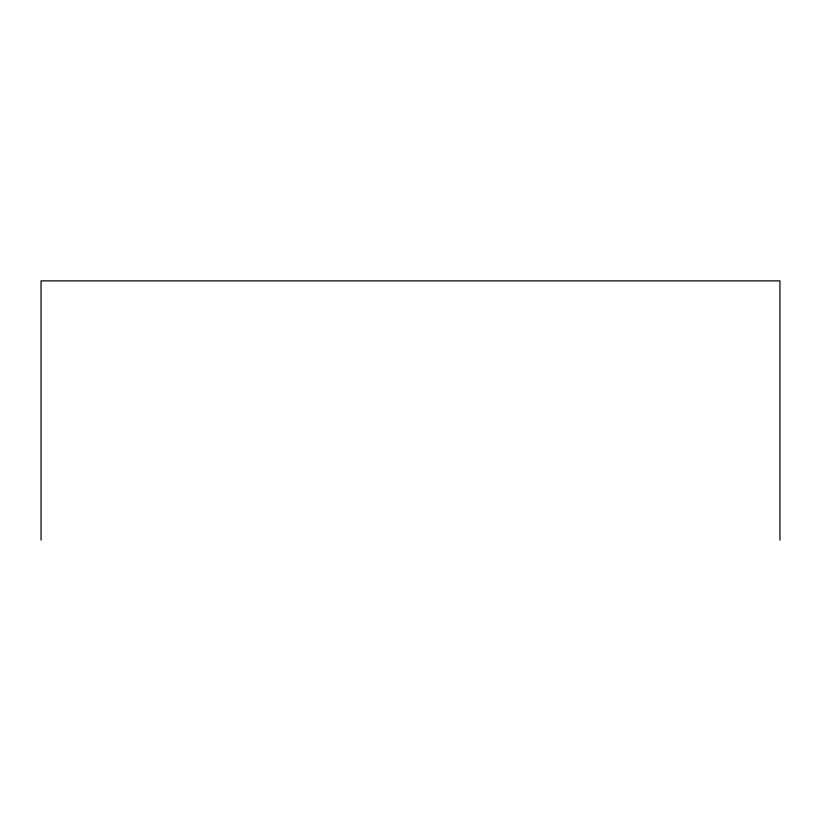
<?xml version="1.0" encoding="UTF-8"?>
<svg xmlns="http://www.w3.org/2000/svg" width="821" height="821" viewBox="0 0 821 821"><rect width="100%" height="100%" fill="white"/><g stroke="black" fill="none" stroke-linecap="round" stroke-linejoin="round"><path stroke-width="1.23" d="M779.95 540.126L779.95 280.874L41.05 280.874L41.05 540.126"/></g></svg>
